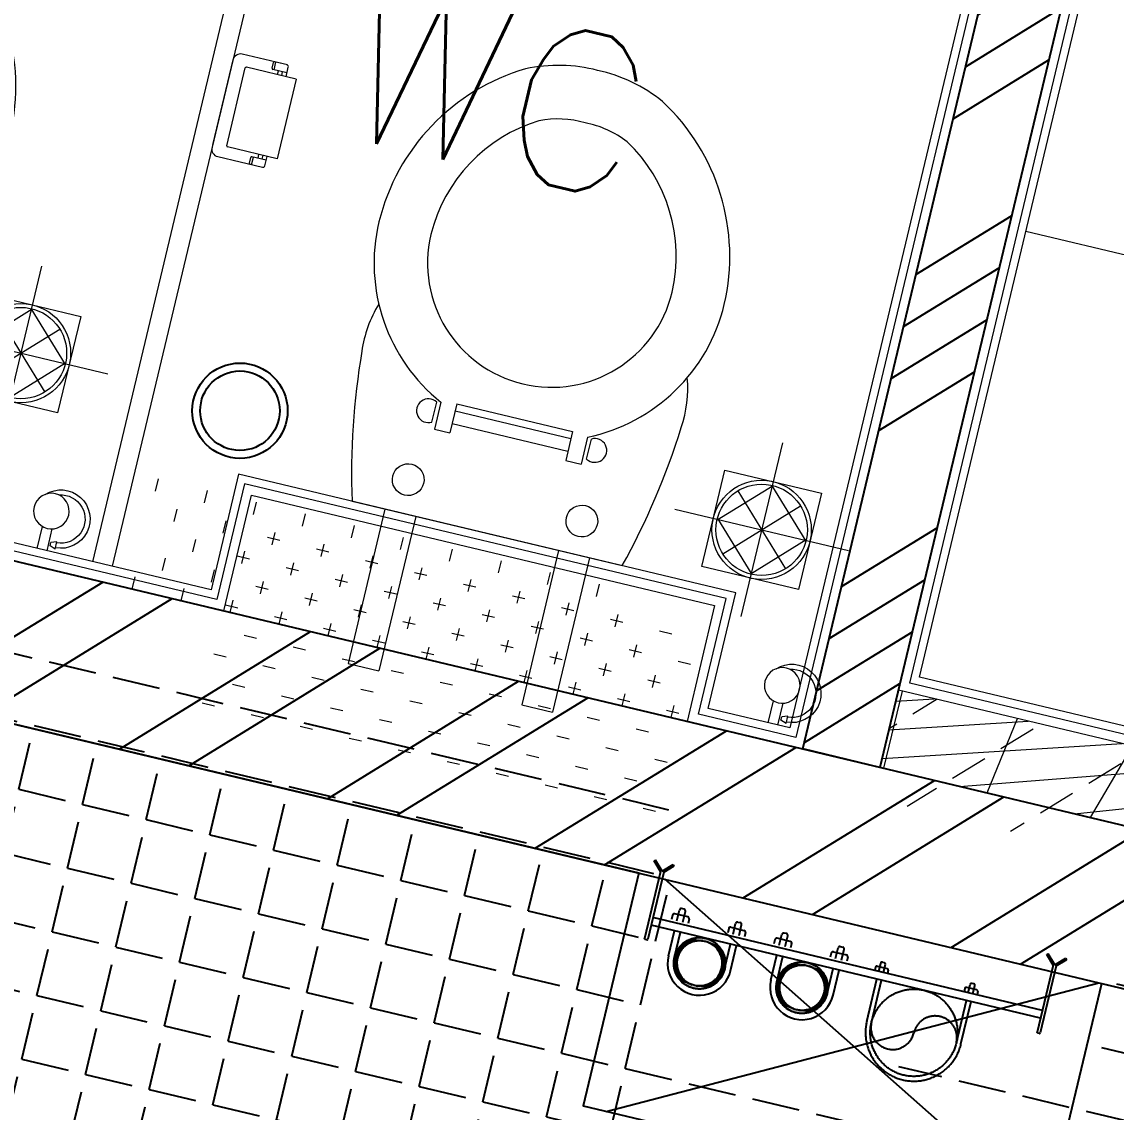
# Model space of a CAD drawing. Header units: millimetres. Extents: x 783817721 to 783927949, y 1443754877 to 1443839643.
# Drawn here: x 783903457 to 783904836, y 1443794272 to 1443795646 of the extents above; entities that cross this region are included whole.
import ezdxf

# ---------------------------------------------------------------- set-up
doc = ezdxf.new("R2010")
doc.units = ezdxf.units.MM
doc.header["$LTSCALE"] = 700
doc.linetypes.add('HIDDEN', pattern=[9.524999999999999, 6.35, -3.175])
doc.layers.get('0').update_dxf_attribs({"linetype": 'CONTINUOUS'})
for name, color, linetype in [('A-CUTO-ABOVE', 8, 'HIDDEN'), ('A-HATCH', 8, 'CONTINUOUS'), ('A-SERVICE', 254, 'HIDDEN'), ('A-SILL', 2, 'CONTINUOUS'), ('A-SILL-XXX', 2, 'CONTINUOUS'), ('A-sunk', 250, 'CONTINUOUS'), ('A-TILE DROP', 8, 'CONTINUOUS'), ('A-Title', 2, 'CONTINUOUS'), ('A-WALL 100', 5, 'CONTINUOUS'), ('A-WALL-XXX', 7, 'CONTINUOUS'), ('N-FIT', 9, 'CONTINUOUS'), ('PL-CLAMP', 31, 'CONTINUOUS')]:
    doc.layers.add(name, color=color, linetype=linetype)
doc.layers.add('A-INT-FIXTURE', color=250, linetype='CONTINUOUS', lineweight=9)
doc.styles.add('ROMANS', font='romans.shx')

# ---------------------------------------------------------------- blocks, each defined once
blk = doc.blocks.new('EWC 2')
for p, q in [((-0.0003062749880841, 175.0000837584551), (0.0009062749880896, -175.0000837584061)), ((-0.0001590365569848, 132.4999999991996), (-200.000159036557, 132.4993937245017)), ((-200.000159036557, 132.4993937245017), (-200.0000204594832, 92.49939372473456)), ((120.2653358827883, 100.2500685871782), (146.2017377619413, 100.2501584419369)), ((-2.04594831772e-05, 92.49999999943249), (-200.0000204594832, 92.49939372473456)), ((147.418668561826, 95.000510721773), (112.4996708794497, 95.00038974745256)), ((112.4996708794497, 95.00038974745256), (112.4997401679866, 75.00038974756899)), ((149.9997401679866, 75.00051966357566), (112.4997401679866, 75.00038974756899)), ((124.5247435141354, 75.00043140731573), (124.5252631781623, -74.99956859178205)), ((141.0085677036477, 75.000488514328), (141.009087367689, -74.99951148476978)), ((149.9997401679866, 75.00051966357566), (150.0002598320134, -74.99948033552212)), ((150.0002598320134, -74.99948033552212), (112.5002598320134, -74.9996102515288)), ((112.5002598320134, -74.9996102515288), (112.5003291205503, -94.99961025141235)), ((0.0006204594831829, -92.49999999943249), (-199.9993795405168, -92.50060627413038)), ((-199.9993795405168, -92.50060627413038), (-199.999240963443, -132.5006062738975)), ((147.4193268029266, -94.99948927709197), (112.5003291205503, -94.99961025141235)), ((120.2660304979581, -100.2492352838599), (146.2024323771111, -100.2491454291012)), ((0.0007590365569905, -132.4999999991996), (-199.999240963443, -132.5006062738975))]:
    blk.add_line(p, q)
for centre, major_axis, ratio, start_param, end_param in [((349.9999999999708, 0.0012125493812645), (223.7499982217596, 0.02822001601382641), 0.9999999999940067, 1.569950856247431, 2.702970937519568), ((348.5653083877914, -43.65291758654352), (267.4083194749343, -0.5240368236592908), 0.9999999999940166, 0.5196769025226043, 1.566788912695956), ((247.1667612637392, -710.273605546201), (919.122388601868, -3.885747080667939), 0.9999999999943672, 1.640774174495799, 1.847289609812001), ((201.7434949504314, 57.30753662680214), (106.2854850310066, -106.2854850310066), 0.9999999999995539, 2.033551095230845, 2.455928543497696), ((349.9999999997308, 0.0012125493812645), (113.2552899699446, -107.6443300730158), 0.9999999998812673, 2.331194314084761, 5.472004177913206), ((348.5653083877987, -43.65291758657263), (199.906443114038, 0.9774928439277918), 0.9999999999940432, 0.5242974367139746, 1.55903845524096), ((42.80542047708879, 112.5001482969237), (14.1421356237829, 14.1421356237829), 0.9999999999988349, -0.7853946989711857, 5.4977906082084), ((133.2335107065228, 107.7884000831545), (10.60660171783259, 10.60660171783259), 0.9999999999997942, -1.311943292146727, 2.882746547794472), ((418.6296980171173, 9.744947520040972), (-61.01197028886268, 180.4606319963003), 0.9466445239575144, 4.351186336959167, 4.832374696135421), ((418.6296980171245, 9.744947520070076), (-35.8299443303299, 114.2030516416982), 0.9430540716306229, 4.342807645496122, 4.835174699858091), ((418.6297655283852, -9.7420468958881), (61.0105029442611, 180.4604130052969), 0.9466479392239276, 4.592402835895807, 5.073570867042794), ((418.6297655283924, -9.7420468958881), (35.82869504975697, 114.2018401050401), 0.9430663098829936, 4.589601683455149, 5.081943754183982), ((348.5650059147447, 43.65533274355397), (199.9053483197305, 1.180340603060181), 0.9999999999940726, -1.569825667739491, -0.5350846492127428), ((42.80619997312895, -112.4998517017375), (14.1421356237829, 14.1421356237829), 0.9999999999988349, -0.7853946989711857, 5.4977906082084), ((349.9999999999708, 0.0012125493812645), (223.7358957197013, -2.512263343571392), 0.9999999999939564, 3.591323404061699, 4.724343485334036), ((348.5650059147374, 43.65533274352489), (267.40740206461, 0.8747914394098621), 0.9999999999940501, -1.568093667666396, -0.5209816574932074), ((133.2342575533767, -107.7874769250484), (10.60660171782754, -10.60660171782754), 0.9999999999997232, 3.400445688240003, 7.595135528177604), ((247.1618398759166, 710.2753181114531), (649.9234817478236, 649.9234817478236), 0.9999999999997438, 3.654732108649438, 3.861247543966752), ((201.743892021128, -57.30613877427825), (106.2854850310215, 106.2854850310215), 0.999999999999474, 3.827263692535608, 4.249641140802451)]:
    blk.add_ellipse(centre, major_axis=major_axis, ratio=ratio, start_param=start_param, end_param=end_param)
blk = doc.blocks.new('B8-AR-2000$0$HEALTH FAU P 1')
for p, q in [((0, 0), (0, 28.38904564197765)), ((12.69999999995343, 0), (12.69999999995343, 28.38904564197765)), ((22.2275324047514, 13.93403204795504), (14.81600070018612, 11.29902724169005)), ((22.2275324047514, 4.462197818924324), (22.2275324047514, 13.93403204795504)), ((14.81600070018612, 7.097202625189311), (14.81600070018612, 11.29902724169005)), ((22.2275324047514, 4.462197818924324), (14.81600070018612, 7.097202625189311))]:
    blk.add_line(p, q)
at = {"extrusion": (0, 0, -1)}
for centre, major_axis, ratio, start_param, end_param in [((20.34574648247508, 42.90917936847107), (-26.04532086802537, 26.04532086802537), 0.9999999999995175, 6.27066274381938, 10.15906509699235), ((6.349999999976716, 49.90918335852165), (15.8656677662643, 15.8656677662643), 0.9999999999997597, 3.926990816987361, 10.21017612416694), ((20.34574648247508, 42.90917936847107), (-21.55519280749815, 21.55519280749815), 0.9999999999997758, 0.4695714506295328, 3.865220544000678)]:
    blk.add_ellipse(centre, major_axis=major_axis, ratio=ratio, start_param=start_param, end_param=end_param, dxfattribs=at)
blk = doc.blocks.new('TPH 1 P')
for p, q in [((54.08000094297849, 0.0002394931115077), (-54.08000094297849, -0.0002394931115077)), ((-68.82904856504858, -9.833032253624763), (-68.82879247481281, -67.66083062279074)), ((-54.08000094297849, -0.0002394931115077), (-58.99636466504118, -0.0002612652214111)), ((63.91303079444447, -68.28637623668043), (63.9127719313785, -9.832444406862463)), ((-54.07963218413164, -83.2697650886447), (-54.07991766879961, -18.8044008182668)), ((-52.85083218129687, -17.57530444472365), (47.93462412151171, -17.57485811658705)), ((49.16400597975195, -83.26930787445315), (49.16372049506939, -18.80394360413345)), ((-68.82885506959967, -53.5262849218169), (-58.99612762540157, -53.5262413775971)), ((-67.59977774663814, -50.45355215251482), (-60.22523216350048, -50.45351949434995)), ((-58.99605414455976, -70.11896893966048), (-58.99613578994276, -51.68260498183816)), ((54.08031146346371, -70.11846818130732), (54.08022981808068, -51.68210422348501)), ((54.08023798262188, -53.52574061924395), (63.91296542681999, -53.52569707502414)), ((55.30931530558341, -50.45300784994186), (62.68386088872109, -50.452975191777)), ((63.91303079444091, -68.28637623668432), (63.91295726227879, -51.68206067926518)), ((-54.0797388112241, -59.19227457671229), (-58.99610253330133, -59.19229634882221)), ((-54.07971551459734, -64.45289219632548), (-58.99607923666002, -64.45291396843538)), ((49.16389935265947, -59.19181736257892), (54.08026307472215, -59.19179559046903)), ((49.16392264928624, -64.45243498219213), (54.0802863713489, -64.45241321008221)), ((-66.37059972769742, -70.11900159782533), (-54.07969042248254, -70.11894716755057)), ((49.16394774138648, -70.11848995341721), (61.45485704659328, -70.11843552314247)), ((49.16400597975195, -83.26930787445315), (-54.07963218413164, -83.2697650886447))]:
    blk.add_line(p, q)
for centre, radius, start, end in [((54.08004448718061, -9.83248795106715), 9.832727444275072, 0.0002537341905495, 90.00025373419057), ((-58.99632112083594, -9.8329887094049), 9.832727444275072, 90.00025373419057, 180.0002537341905), ((-52.85082673826938, -18.80439537521016), 1.229090930534384, 90.00025373419057, 180.0002537341905), ((47.93462956453917, -18.80394904713179), 1.229090930534384, 0.0002537341905495, 90.00025373419057), ((-67.59977230361066, -51.6826430830013), 1.229090930534384, 90.00025373419057, 180.0002537341905), ((-60.225226720473, -51.68261042483648), 1.229090930534384, 0.0002537341905495, 90.00025373419057), ((55.30932074861089, -51.68209878042839), 1.229090930534384, 90.00025373419057, 180.0002537341905), ((62.68386633174856, -51.68206612226353), 1.229090930534384, 0.0002537341905495, 90.00025373419057), ((-66.37061061375239, -67.66081973673573), 2.458181861068768, 180.0002537341905, 270.0002537341906), ((61.45484616053835, -67.6602536620978), 2.458181861068768, 270.0002537341906, 0.0002537341905495)]:
    blk.add_arc(centre, radius, start, end)
blk = doc.blocks.new('bia')
at = {"layer": 'N-FIT'}
for radius in [60.0760000024455, 50.0760000024455]:
    blk.add_circle((-13644341.22740025, -3898555.232979853, -1.11760232471e-05), radius, dxfattribs=at)
blk = doc.blocks.new('FLR TRAP 5')
for p, q in [((-1.45448e-11, 112.5000000000145), (-1.45448e-11, -112.4999999999854)), ((-62.50000000001454, 62.50000000001454), (62.49999999998546, 62.50000000001454)), ((-62.50000000001454, -62.49999999998546), (-62.50000000001454, 62.50000000001454)), ((1.007608666419407, 57.57615116132364), (-57.57615116129453, -1.0076086663612)), ((-1.007608666332082, 57.57615116132364), (57.57615116132365, -1.0076086663612)), ((62.49999999998546, 62.50000000001454), (62.49999999998546, -62.49999999998546)), ((40.71872086507211, 40.71872086507209), (-40.71872086510119, -40.718720865043)), ((-40.71872086510119, 40.71872086507209), (40.71872086507211, -40.718720865043)), ((112.4999999999854, 1.45448e-11), (-112.5000000000145, -1.4559e-11)), ((-57.57615116129453, 1.007608666419393), (1.007608666419407, -57.57615116129455)), ((57.57615116132365, 1.007608666419393), (-1.007608666332082, -57.57615116129455)), ((62.49999999998546, -62.49999999998546), (-62.50000000001454, -62.49999999998546))]:
    blk.add_line(p, q)
for radius in [62.58496728986274, 57.58496728986274]:
    blk.add_circle((-1.45448e-11, 1.45448e-11), radius)
blk = doc.blocks.new('125')
at = {"layer": 'A-INT-FIXTURE'}
h = blk.add_hatch(dxfattribs=at)
h.set_pattern_fill('CROSS', color=256, scale=4.999999999999986, angle=13.41739695793953)
h.set_pattern_definition([(0, (143353.3412898779, -28910.89789271355), (31.74999999999995, 31.74999999999999), [15.87499999999998, -47.62499999999988]), (90, (143361.2787918448, -28918.83539605141), (-31.74999999999999, 31.74999999999995), [15.87499999999998, -47.62499999999988])])
h.paths.add_polyline_path([(346640.2126318812, -3426.24365568161), (347240.2126312852, -3426.243659496307), (347240.2126305699, -3576.243696689606), (346640.2126292586, -3576.24369597435)])
h = blk.add_hatch(dxfattribs=at)
h.set_pattern_fill('ANSI33', color=256, scale=14.99999999999996, angle=13.41739695793951)
h.set_pattern_definition([(44.99999981470908, (98463.51681786776, 10908.2605304718), (-67.35192069020684, 67.3519211258303), []), (44.99999981470908, (98530.86876899004, 10908.26052999496), (-67.35192069020684, 67.3519211258303), [47.62499999999982, -23.81249999999991])])
h.paths.add_polyline_path([(347490.2137630582, -3576.243287086487), (349290.2138357759, -3576.243693351746), (349290.2138367295, -3476.243695497513), (347490.213763535, -3476.243288993835)])
blk.add_line((347512.2137638927, -2876.243695497513), (349268.2138140202, -2876.243674993515), dxfattribs=at)
for points in [[(349278.2130105495, -3464.243694543839), (347502.2137633562, -3464.243494749069), (347502.2137635946, -2063.243253231049), (347378.213763535, -2063.243252038956), (347378.2137640119, -3564.243276596069), (347252.2126325965, -3564.243652820587), (347252.2126315832, -3414.243653297424), (346628.2126309276, -3414.243656635284), (346628.2126318216, -3564.244052648544), (346327.2143555284, -3564.243168830872)], [(349268.2138521075, -3454.243691205978), (347512.2137634158, -3454.243491411209), (347512.2137634754, -2051.24325299263), (347368.2137067914, -2051.243254184723), (347368.2137630582, -3554.243316650391), (347262.2126329541, -3554.243657588959), (347262.2126318216, -3404.243652820587), (346618.2126312256, -3404.243653059006), (346618.2126327157, -3554.244036197662), (346337.2141974568, -3554.243186712265)], [(346465.2137963772, -3554.243299245834), (346465.2137299776, -2051.243292808533)], [(346490.2137302756, -2051.243293762207), (346490.2137963176, -3554.24329829216)]]:
    blk.add_lwpolyline(points, dxfattribs=at)
for points in [[(346640.2126318812, -3426.24365568161), (347240.2126312852, -3426.243659496307), (347240.2126305699, -3576.243696689606), (346640.2126292586, -3576.24369597435)], [(347490.2137630582, -3576.243287086487), (349290.2138357759, -3576.243693351746), (349290.2138367295, -3476.243695497513), (347490.213763535, -3476.243288993835)]]:
    blk.add_lwpolyline(points, close=True, dxfattribs=at)
for name, p, rotation in [('EWC 2', (346015.2126467824, -3404.243568897247), 89.99999933100985), ('EWC 2', (346940.212630868, -3404.243654966354), 89.99999933100985), ('FLR TRAP 5', (346315.9607806206, -3319.52094244957, -2.410666812856571e-05), 90.00000050817812), ('FLR TRAP 5', (347275.6681025028, -3319.520943880081, -2.410666812856571e-05), 90.00000050817812), ('bia', (-3551954.091875494, 13641015.06541014, 1.117602324707929e-05), 90.0000006153851), ('B8-AR-2000$0$HEALTH FAU P 1', (346393.1115345359, -3554.243320703506), 0.0003576678417911068), ('B8-AR-2000$0$HEALTH FAU P 1', (347340.1115011573, -3554.243332624435), 0.0003576678417911068)]:
    blk.add_blockref(name, p, dxfattribs=dict(at, rotation=rotation))
at = {"layer": 'A-INT-FIXTURE', "extrusion": (1.925920393495632e-33, 0, -1), "xscale": -1.000000000000002, "zscale": -1.000000000000002, "rotation": 269.9983215269958}
blk.add_blockref('TPH 1 P', (-346490.0064784288, -2952.243366718292), dxfattribs=at)
at = {"layer": 'A-TILE DROP', "insert": (347060.420232892, -2958.960652589798), "char_height": 200.0000000000002, "attachment_point": 9, "rotation": 5.1296919395442596e-08, "style": 'ROMANS'}
blk.add_mtext_dynamic_manual_height_columns('\\pxqc;WC', width=473.7160888731203, gutter_width=12.50000000000002, heights=[0], dxfattribs=at)
blk = doc.blocks.new('A$C3916e927')
at = {"layer": 'A-sunk', "linetype": 'ByBlock'}
h = blk.add_hatch(dxfattribs=at)
h.set_pattern_fill('ANGLE', color=256, scale=299.9999999999999, angle=13.41739708688855)
h.set_pattern_definition([(359.9999999999999, (-43469.04059976339, -21150.0005364418), (5.684341886080801e-14, 82.49999999999999), [59.99999999999998, -22.49999999999999]), (90, (-43469.04059976339, -21150.0005364418), (-82.49999999999999, 5.684341886080801e-14), [59.99999999999999, -22.5])])
edge = h.paths.add_edge_path()
edge.add_line((-1184.886869132519, 1200.005502700806), (-1184.886868996517, 898.2940765724055))
edge.add_line((-1184.886869013309, 898.2940764427185), (-614.9028480883862, 898.2941855212756))
edge.add_line((-614.9028480052948, 898.2941854000092), (-614.9028480308189, 1199.999994888739))
edge.add_line((-614.9028480052948, 1199.999995231628), (-9.151161066256464e-06, 1200.000005011961))
edge.add_line((-9.059906005859375e-06, 1200.00000500679), (2.386514097452164e-09, 2.292472345288843e-07))
edge.add_line((0, 0), (-759.6809541197581, -1.918381826726545e-06))
edge.add_line((-759.6809540390968, -1.668930053710938e-06), (-759.6809540794202, 300.2588286621254))
edge.add_line((-759.6809540987015, 300.2588286399841), (-3769.197328190174, 300.257354351438))
edge.add_line((-3769.197328269482, 300.2573540210724), (-3769.197656512646, 798.280943388042))
edge.add_line((-3769.197656452656, 798.2809431552887), (-2619.207549564235, 798.2809833760771))
edge.add_line((-2619.207549571991, 798.2809834480286), (-2619.207551835527, 1199.999980381097))
edge.add_line((-2619.207551956177, 1199.999980688095), (-1184.886869209455, 1200.005502805714))
at = {"layer": 'A-CUTO-ABOVE', "linetype": 'ByBlock'}
for p, q in [((-1184.886869072914, 898.2940762042999), (-618.6677795648575, 1199.999994516373)), ((-614.9028481245041, 898.2940752506256), (-1181.121937036514, 1199.999995231628))]:
    blk.add_line(p, q, dxfattribs=at)
blk = doc.blocks.new('A$C728626f5')
at = {"layer": 'A-SILL-XXX'}
blk.add_lwpolyline([(-1214.886869251728, 1200.005503177643), (-1214.886868953705, 1200.005503177643), (-1214.886868774891, 898.2940769195557), (-614.9028478860855, 898.2941854000092), (-614.9028478860855, 1199.999995231628), (-9.000301361083984e-06, 1200.000005245209), (0, 0), (-759.6809539794922, -1.430511474609375e-06), (-759.6809541583061, 300.2588286399841), (-3769.197328150272, 300.2573540210724), (-3769.197656393051, 798.2809433937073), (-2619.207549571991, 798.2809836864471), (-2619.207551896572, 1199.999980926514), (-1214.886868953705, 1200.005503177643)], dxfattribs=at)
blk = doc.blocks.new('*U452')
at = {"color": 250, "linetype": 'Continuous'}
for p, q in [((-13.20046510172812, 21.16016414980203), (-12.49999999953433, 21.65063509461096)), ((-12.49999999953433, 21.65063509461096), (-11.95204248819774, 21.90615187849076)), ((-11.95204248819774, 21.90615187849076), (-8.550503582676045, 23.4923155196477)), ((-8.550503582676045, 23.4923155196477), (-4.341204441207588, 24.62019382530519)), ((-3.396797971211404, 21.65063509461096), (-6.020585781120161, 21.16016414980203)), ((-4.341204441207588, 24.62019382530519), (4.656675e-10, 25)), ((-2.029903907726982, 21.90615187849076), (-3.396797971211404, 21.65063509461096)), ((4.656675e-10, 25), (4.341204442138963, 24.62019382530519)), ((3.396797972142723, 21.65063509461096), (2.029903908658303, 21.90615187849076)), ((6.020585782051481, 21.16016414980203), (3.396797972142723, 21.65063509461096)), ((4.341204442138937, 24.62019382530519), (8.550503583607394, 23.4923155196477)), ((8.550503583607393, 23.4923155196477), (11.95204248912907, 21.90615187849076)), ((11.95204248912907, 21.90615187849076), (12.50000000046566, 21.65063509461096)), ((12.50000000046566, 21.65063509461096), (13.20046510265946, 21.16016414980203)), ((-23.49231551918203, 8.550503583141717), (-22.07893514200895, 11.58150758330182)), ((-22.07893514200895, 11.58150758330182), (-21.65063509414529, 12.5)), ((-21.65063509414529, 12.5), (-20.0252404226787, 14.82130416022426)), ((-18.70477698558585, 11.58150758330182), (-20.21403764498838, 8.550503583141717)), ((-20.0252404226787, 14.82130416022426), (-19.15111107750878, 16.06969024216348)), ((-19.15111107750878, 16.06969024216348), (-17.66442231950698, 17.55637900016527)), ((-18.01116370929047, 12.5), (-18.70477698558585, 11.58150758330182)), ((-16.25819617838884, 14.82130416022426), (-18.01116370929047, 12.5)), ((-17.66442231950698, 17.55637900016527), (-16.0696902416978, 19.15111107797444)), ((-14.88878188071935, 16.06969024216348), (-16.25819617838884, 14.82130416022426)), ((-16.0696902416978, 19.15111107797444), (-15.29494660894008, 19.69359240981138)), ((-15.29494660894008, 19.69359240981138), (-13.20046510172812, 21.16016414980203)), ((-13.25796199987798, 17.55637900016527), (-14.88878188071935, 16.06969024216348)), ((-10.68238126020549, 19.15111107797444), (-13.25796199987798, 17.55637900016527)), ((-9.806243826618182, 19.69359240981138), (-10.68238126020549, 19.15111107797444)), ((-6.020585781120161, 21.16016414980203), (-9.806243826618182, 19.69359240981138)), ((9.806243827549505, 19.69359240981138), (6.020585782051481, 21.16016414980203)), ((10.68238126113681, 19.15111107797444), (9.806243827549505, 19.69359240981138)), ((13.25796200080931, 17.55637900016527), (10.68238126113681, 19.15111107797444)), ((13.20046510265946, 21.16016414980203), (15.29494660987142, 19.69359240981138)), ((14.88878188165068, 16.06969024216348), (13.25796200080931, 17.55637900016527)), ((16.25819617932016, 14.82130416022426), (14.88878188165068, 16.06969024216348)), ((15.29494660987142, 19.69359240981138), (16.06969024262914, 19.15111107797444)), ((16.06969024262914, 19.15111107797444), (17.66442232043832, 17.55637900016527)), ((18.0111637102218, 12.5), (16.25819617932016, 14.82130416022426)), ((17.66442232043832, 17.55637900016527), (19.15111107844011, 16.06969024216348)), ((18.70477698651718, 11.58150758330182), (18.0111637102218, 12.5)), ((20.21403764591971, 8.550503583141717), (18.70477698651718, 11.58150758330182)), ((19.15111107844011, 16.06969024216348), (20.02524042361004, 14.82130416022426)), ((20.02524042361004, 14.82130416022426), (21.65063509507664, 12.5)), ((21.65063509507664, 12.5), (22.07893514294028, 11.58150758330182)), ((22.07893514294028, 11.58150758330182), (23.49231552011337, 8.550503583141717)), ((-24.99999999953434, -2.7e-15), (-24.64632800531362, 4.042489391964545)), ((-24.64632800531362, 4.042489391964545), (-24.62019382483952, 4.341204441673256)), ((-24.62019382483953, 4.341204441673256), (-23.65393896916322, 7.947316656117362)), ((-23.65393896916322, 7.947316656117362), (-23.49231551918203, 8.550503583141717)), ((-21.62540819258018, 4.042489391964545), (-21.99999999953433, -2.7e-15)), ((-21.54041643314533, 4.341204441673256), (-21.62540819258018, 4.042489391964545)), ((-20.51438904643017, 7.947316656117362), (-21.54041643314533, 4.341204441673256)), ((-20.21403764498838, 8.550503583141717), (-20.51438904643017, 7.947316656117362)), ((20.5143890473615, 7.947316656117362), (20.21403764591971, 8.550503583141717)), ((21.54041643407666, 4.341204441673256), (20.5143890473615, 7.947316656117362)), ((21.62540819351151, 4.042489391964545), (21.54041643407666, 4.341204441673256)), ((22.00000000046566, -2.7e-15), (21.62540819351151, 4.042489391964545)), ((23.49231552011337, 8.550503583141717), (23.65393897009456, 7.947316656117362)), ((23.65393897009456, 7.947316656117362), (24.62019382577086, 4.341204441673256)), ((24.62019382577086, 4.341204441673256), (24.64632800624496, 4.042489391964545)), ((24.64632800624496, 4.042489391964545), (25.00000000046566, -2.7e-15)), ((-24.64632800531364, -4.042489391964549), (-24.99999999953434, -2.7e-15)), ((-24.62019382483954, -4.341204441673265), (-24.64632800531364, -4.042489391964549)), ((-23.65393896916323, -7.947316656117367), (-24.62019382483954, -4.341204441673265)), ((-23.49231551918204, -8.550503583141722), (-23.65393896916323, -7.947316656117367)), ((-22.07893514200895, -11.58150758330183), (-23.49231551918204, -8.550503583141722)), ((-21.99999999953433, -2.7e-15), (-21.62540819258019, -4.042489391964549)), ((-21.62540819258019, -4.042489391964549), (-21.54041643314533, -4.341204441673265)), ((-21.54041643314533, -4.341204441673265), (-20.51438904643017, -7.947316656117367)), ((-20.51438904643017, -7.947316656117367), (-20.21403764498838, -8.550503583141722)), ((-20.21403764498838, -8.550503583141722), (-18.70477698558585, -11.58150758330183)), ((18.70477698651717, -11.58150758330183), (20.2140376459197, -8.550503583141722)), ((20.2140376459197, -8.550503583141722), (20.51438904736149, -7.947316656117367)), ((20.51438904736149, -7.947316656117367), (21.54041643407664, -4.341204441673265)), ((21.54041643407664, -4.341204441673265), (21.6254081935115, -4.042489391964549)), ((21.6254081935115, -4.042489391964549), (22.00000000046566, -2.7e-15)), ((23.49231552011335, -8.550503583141722), (22.07893514294026, -11.58150758330183)), ((23.65393897009453, -7.947316656117367), (23.49231552011335, -8.550503583141722)), ((24.62019382577084, -4.341204441673265), (23.65393897009453, -7.947316656117367)), ((24.64632800624494, -4.042489391964549), (24.62019382577084, -4.341204441673265)), ((25.00000000046566, -2.7e-15), (24.64632800624494, -4.042489391964549)), ((-21.6506350941453, -12.5), (-22.07893514200895, -11.58150758330183)), ((-20.02524042267872, -14.82130416022426), (-21.6506350941453, -12.5)), ((-19.15111107750879, -16.06969024216348), (-20.02524042267872, -14.82130416022426)), ((-17.664422319507, -17.55637900016527), (-19.15111107750879, -16.06969024216348)), ((-18.70477698558585, -11.58150758330183), (-18.01116370929047, -12.5)), ((-18.01116370929047, -12.5), (-16.25819617838884, -14.82130416022426)), ((-16.06969024169782, -19.15111107797444), (-17.664422319507, -17.55637900016527)), ((-16.25819617838884, -14.82130416022426), (-14.88878188071935, -16.06969024216348)), ((-15.29494660894011, -19.69359240981136), (-16.06969024169782, -19.15111107797444)), ((-13.20046510172814, -21.16016414980202), (-15.29494660894011, -19.69359240981136)), ((-14.88878188071935, -16.06969024216348), (-13.25796199987798, -17.55637900016527)), ((-13.25796199987798, -17.55637900016527), (-10.68238126020548, -19.15111107797444)), ((-12.49999999953434, -21.65063509461096), (-13.20046510172814, -21.16016414980202)), ((-10.68238126020548, -19.15111107797444), (-9.806243826618175, -19.69359240981136)), ((-9.806243826618175, -19.69359240981136), (-6.020585781120152, -21.16016414980202)), ((-6.020585781120152, -21.16016414980202), (-3.396797971211376, -21.65063509461096)), ((3.396797972142703, -21.65063509461096), (6.020585782051473, -21.16016414980202)), ((6.020585782051481, -21.16016414980202), (9.806243827549501, -19.69359240981136)), ((9.806243827549501, -19.69359240981136), (10.6823812611368, -19.15111107797444)), ((10.6823812611368, -19.15111107797444), (13.25796200080929, -17.55637900016527)), ((13.20046510265945, -21.16016414980202), (12.50000000046565, -21.65063509461096)), ((15.29494660987141, -19.69359240981136), (13.20046510265945, -21.16016414980202)), ((13.2579620008093, -17.55637900016527), (14.88878188165067, -16.06969024216348)), ((14.88878188165067, -16.06969024216348), (16.25819617932014, -14.82130416022426)), ((16.06969024262912, -19.15111107797444), (15.29494660987141, -19.69359240981136)), ((17.6644223204383, -17.55637900016527), (16.06969024262912, -19.15111107797444)), ((16.25819617932014, -14.82130416022426), (18.01116371022178, -12.5)), ((19.15111107844009, -16.06969024216348), (17.6644223204383, -17.55637900016527)), ((18.01116371022178, -12.5), (18.70477698651717, -11.58150758330183)), ((20.02524042361002, -14.82130416022426), (19.15111107844009, -16.06969024216348)), ((21.65063509507661, -12.5), (20.02524042361002, -14.82130416022426)), ((22.07893514294026, -11.58150758330183), (21.65063509507661, -12.5)), ((-11.95204248819776, -21.90615187849076), (-12.49999999953434, -21.65063509461096)), ((-8.550503582676061, -23.4923155196477), (-11.95204248819776, -21.90615187849076)), ((-4.341204441207601, -24.6201938253052), (-8.550503582676061, -23.4923155196477)), ((4.656551e-10, -25), (-4.341204441207601, -24.6201938253052)), ((-3.396797971211376, -21.65063509461096), (-2.029903907726974, -21.90615187849076)), ((4.341204442138871, -24.6201938253052), (4.656551e-10, -25)), ((2.02990390865831, -21.90615187849076), (3.396797972142703, -21.65063509461096)), ((8.550503583607357, -23.4923155196477), (4.341204442138899, -24.6201938253052)), ((11.95204248912907, -21.90615187849076), (8.550503583607362, -23.4923155196477)), ((12.50000000046565, -21.65063509461096), (11.95204248912907, -21.90615187849076))]:
    blk.add_line(p, q, dxfattribs=at)
at = {"color": 250, "linetype": 'Continuous', "extrusion": (0, 0, -1)}
for points in [[(12.49999999953433, 21.65063509461096), (6.020585781120161, 21.16016414980203), (13.20046510172812, 21.16016414980203)], [(11.95204248819774, 21.90615187849076), (3.396797971211404, 21.65063509461096), (12.49999999953433, 21.65063509461096)], [(12.49999999953433, 21.65063509461096), (3.396797971211404, 21.65063509461096), (6.020585781120161, 21.16016414980203)], [(8.550503582676045, 23.4923155196477), (-11.95204248912907, 21.90615187849076), (11.95204248819774, 21.90615187849076)], [(11.95204248819774, 21.90615187849076), (2.029903907726982, 21.90615187849076), (3.396797971211404, 21.65063509461096)], [(4.341204441207588, 24.62019382530519), (-8.550503583607394, 23.4923155196477), (8.550503582676045, 23.4923155196477)], [(8.550503582676045, 23.4923155196477), (-8.550503583607393, 23.4923155196477), (-11.95204248912907, 21.90615187849076)], [(-4.656675e-10, 25), (-4.341204442138963, 24.62019382530519), (4.341204441207588, 24.62019382530519)], [(4.341204441207588, 24.62019382530519), (-4.341204442138937, 24.62019382530519), (-8.550503583607394, 23.4923155196477)], [(-2.029903908658303, 21.90615187849076), (-12.50000000046566, 21.65063509461096), (-3.396797972142723, 21.65063509461096)], [(-2.029903908658303, 21.90615187849076), (-11.95204248912907, 21.90615187849076), (-12.50000000046566, 21.65063509461096)], [(-3.396797972142723, 21.65063509461096), (-13.20046510265946, 21.16016414980203), (-6.020585782051481, 21.16016414980203)], [(-3.396797972142723, 21.65063509461096), (-12.50000000046566, 21.65063509461096), (-13.20046510265946, 21.16016414980203)], [(22.07893514200895, 11.58150758330182), (20.21403764498838, 8.550503583141717), (23.49231551918203, 8.550503583141717)], [(21.65063509414529, 12.5), (18.70477698558585, 11.58150758330182), (22.07893514200895, 11.58150758330182)], [(22.07893514200895, 11.58150758330182), (18.70477698558585, 11.58150758330182), (20.21403764498838, 8.550503583141717)], [(20.0252404226787, 14.82130416022426), (18.01116370929047, 12.5), (21.65063509414529, 12.5)], [(21.65063509414529, 12.5), (18.01116370929047, 12.5), (18.70477698558585, 11.58150758330182)], [(19.15111107750878, 16.06969024216348), (16.25819617838884, 14.82130416022426), (20.0252404226787, 14.82130416022426)], [(20.0252404226787, 14.82130416022426), (16.25819617838884, 14.82130416022426), (18.01116370929047, 12.5)], [(17.66442231950698, 17.55637900016527), (14.88878188071935, 16.06969024216348), (19.15111107750878, 16.06969024216348)], [(19.15111107750878, 16.06969024216348), (14.88878188071935, 16.06969024216348), (16.25819617838884, 14.82130416022426)], [(16.0696902416978, 19.15111107797444), (13.25796199987798, 17.55637900016527), (17.66442231950698, 17.55637900016527)], [(17.66442231950698, 17.55637900016527), (13.25796199987798, 17.55637900016527), (14.88878188071935, 16.06969024216348)], [(15.29494660894008, 19.69359240981138), (10.68238126020549, 19.15111107797444), (16.0696902416978, 19.15111107797444)], [(16.0696902416978, 19.15111107797444), (10.68238126020549, 19.15111107797444), (13.25796199987798, 17.55637900016527)], [(13.20046510172812, 21.16016414980203), (9.806243826618182, 19.69359240981138), (15.29494660894008, 19.69359240981138)], [(15.29494660894008, 19.69359240981138), (9.806243826618182, 19.69359240981138), (10.68238126020549, 19.15111107797444)], [(13.20046510172812, 21.16016414980203), (6.020585781120161, 21.16016414980203), (9.806243826618182, 19.69359240981138)], [(-6.020585782051481, 21.16016414980203), (-15.29494660987142, 19.69359240981138), (-9.806243827549505, 19.69359240981138)], [(-6.020585782051481, 21.16016414980203), (-13.20046510265946, 21.16016414980203), (-15.29494660987142, 19.69359240981138)], [(-9.806243827549505, 19.69359240981138), (-16.06969024262914, 19.15111107797444), (-10.68238126113681, 19.15111107797444)], [(-9.806243827549505, 19.69359240981138), (-15.29494660987142, 19.69359240981138), (-16.06969024262914, 19.15111107797444)], [(-10.68238126113681, 19.15111107797444), (-17.66442232043832, 17.55637900016527), (-13.25796200080931, 17.55637900016527)], [(-10.68238126113681, 19.15111107797444), (-16.06969024262914, 19.15111107797444), (-17.66442232043832, 17.55637900016527)], [(-13.25796200080931, 17.55637900016527), (-19.15111107844011, 16.06969024216348), (-14.88878188165068, 16.06969024216348)], [(-13.25796200080931, 17.55637900016527), (-17.66442232043832, 17.55637900016527), (-19.15111107844011, 16.06969024216348)], [(-14.88878188165068, 16.06969024216348), (-20.02524042361004, 14.82130416022426), (-16.25819617932016, 14.82130416022426)], [(-14.88878188165068, 16.06969024216348), (-19.15111107844011, 16.06969024216348), (-20.02524042361004, 14.82130416022426)], [(-16.25819617932016, 14.82130416022426), (-21.65063509507664, 12.5), (-18.0111637102218, 12.5)], [(-16.25819617932016, 14.82130416022426), (-20.02524042361004, 14.82130416022426), (-21.65063509507664, 12.5)], [(-18.0111637102218, 12.5), (-22.07893514294028, 11.58150758330182), (-18.70477698651718, 11.58150758330182)], [(-18.0111637102218, 12.5), (-21.65063509507664, 12.5), (-22.07893514294028, 11.58150758330182)], [(-18.70477698651718, 11.58150758330182), (-23.49231552011337, 8.550503583141717), (-20.21403764591971, 8.550503583141717)], [(-18.70477698651718, 11.58150758330182), (-22.07893514294028, 11.58150758330182), (-23.49231552011337, 8.550503583141717)], [(24.64632800531362, 4.042489391964545), (21.99999999953433, -2.7e-15), (24.99999999953434, -2.7e-15)], [(24.62019382483952, 4.341204441673256), (21.62540819258018, 4.042489391964545), (24.64632800531362, 4.042489391964545)], [(24.64632800531362, 4.042489391964545), (21.62540819258018, 4.042489391964545), (21.99999999953433, -2.7e-15)], [(23.65393896916322, 7.947316656117362), (21.54041643314533, 4.341204441673256), (24.62019382483953, 4.341204441673256)], [(24.62019382483952, 4.341204441673256), (21.54041643314533, 4.341204441673256), (21.62540819258018, 4.042489391964545)], [(23.49231551918203, 8.550503583141717), (20.51438904643017, 7.947316656117362), (23.65393896916322, 7.947316656117362)], [(23.65393896916322, 7.947316656117362), (20.51438904643017, 7.947316656117362), (21.54041643314533, 4.341204441673256)], [(23.49231551918203, 8.550503583141717), (20.21403764498838, 8.550503583141717), (20.51438904643017, 7.947316656117362)], [(-20.21403764591971, 8.550503583141717), (-23.65393897009456, 7.947316656117362), (-20.5143890473615, 7.947316656117362)], [(-20.21403764591971, 8.550503583141717), (-23.49231552011337, 8.550503583141717), (-23.65393897009456, 7.947316656117362)], [(-20.5143890473615, 7.947316656117362), (-24.62019382577086, 4.341204441673256), (-21.54041643407666, 4.341204441673256)], [(-20.5143890473615, 7.947316656117362), (-23.65393897009456, 7.947316656117362), (-24.62019382577086, 4.341204441673256)], [(-21.54041643407666, 4.341204441673256), (-24.64632800624496, 4.042489391964545), (-21.62540819351151, 4.042489391964545)], [(-21.54041643407666, 4.341204441673256), (-24.62019382577086, 4.341204441673256), (-24.64632800624496, 4.042489391964545)], [(-21.62540819351151, 4.042489391964545), (-25.00000000046566, -2.7e-15), (-22.00000000046566, -2.7e-15)], [(-21.62540819351151, 4.042489391964545), (-24.64632800624496, 4.042489391964545), (-25.00000000046566, -2.7e-15)], [(24.99999999953434, -2.7e-15), (21.62540819258019, -4.042489391964549), (24.64632800531364, -4.042489391964549)], [(24.99999999953434, -2.7e-15), (21.99999999953433, -2.7e-15), (21.62540819258019, -4.042489391964549)], [(24.64632800531364, -4.042489391964549), (21.54041643314533, -4.341204441673265), (24.62019382483954, -4.341204441673265)], [(24.64632800531364, -4.042489391964549), (21.62540819258019, -4.042489391964549), (21.54041643314533, -4.341204441673265)], [(24.62019382483954, -4.341204441673265), (20.51438904643017, -7.947316656117367), (23.65393896916323, -7.947316656117367)], [(24.62019382483954, -4.341204441673265), (21.54041643314533, -4.341204441673265), (20.51438904643017, -7.947316656117367)], [(23.65393896916323, -7.947316656117367), (20.21403764498838, -8.550503583141722), (23.49231551918204, -8.550503583141722)], [(23.65393896916323, -7.947316656117367), (20.51438904643017, -7.947316656117367), (20.21403764498838, -8.550503583141722)], [(23.49231551918204, -8.550503583141722), (18.70477698558585, -11.58150758330183), (22.07893514200895, -11.58150758330183)], [(23.49231551918204, -8.550503583141722), (20.21403764498838, -8.550503583141722), (18.70477698558585, -11.58150758330183)], [(-20.2140376459197, -8.550503583141722), (-22.07893514294026, -11.58150758330183), (-18.70477698651717, -11.58150758330183)], [(-20.51438904736149, -7.947316656117367), (-23.49231552011335, -8.550503583141722), (-20.2140376459197, -8.550503583141722)], [(-20.2140376459197, -8.550503583141722), (-23.49231552011335, -8.550503583141722), (-22.07893514294026, -11.58150758330183)], [(-21.54041643407664, -4.341204441673265), (-23.65393897009453, -7.947316656117367), (-20.51438904736149, -7.947316656117367)], [(-20.51438904736149, -7.947316656117367), (-23.65393897009453, -7.947316656117367), (-23.49231552011335, -8.550503583141722)], [(-21.6254081935115, -4.042489391964549), (-24.62019382577084, -4.341204441673265), (-21.54041643407664, -4.341204441673265)], [(-21.54041643407664, -4.341204441673265), (-24.62019382577084, -4.341204441673265), (-23.65393897009453, -7.947316656117367)], [(-22.00000000046566, -2.7e-15), (-24.64632800624494, -4.042489391964549), (-21.6254081935115, -4.042489391964549)], [(-21.6254081935115, -4.042489391964549), (-24.64632800624494, -4.042489391964549), (-24.62019382577084, -4.341204441673265)], [(-22.00000000046566, -2.7e-15), (-25.00000000046566, -2.7e-15), (-24.64632800624494, -4.042489391964549)], [(22.07893514200895, -11.58150758330183), (18.01116370929047, -12.5), (21.6506350941453, -12.5)], [(22.07893514200895, -11.58150758330183), (18.70477698558585, -11.58150758330183), (18.01116370929047, -12.5)], [(21.6506350941453, -12.5), (16.25819617838884, -14.82130416022426), (20.02524042267872, -14.82130416022426)], [(21.6506350941453, -12.5), (18.01116370929047, -12.5), (16.25819617838884, -14.82130416022426)], [(20.02524042267872, -14.82130416022426), (14.88878188071935, -16.06969024216348), (19.15111107750879, -16.06969024216348)], [(20.02524042267872, -14.82130416022426), (16.25819617838884, -14.82130416022426), (14.88878188071935, -16.06969024216348)], [(19.15111107750879, -16.06969024216348), (13.25796199987798, -17.55637900016527), (17.664422319507, -17.55637900016527)], [(19.15111107750879, -16.06969024216348), (14.88878188071935, -16.06969024216348), (13.25796199987798, -17.55637900016527)], [(17.664422319507, -17.55637900016527), (10.68238126020548, -19.15111107797444), (16.06969024169782, -19.15111107797444)], [(17.664422319507, -17.55637900016527), (13.25796199987798, -17.55637900016527), (10.68238126020548, -19.15111107797444)], [(16.06969024169782, -19.15111107797444), (9.806243826618175, -19.69359240981136), (15.29494660894011, -19.69359240981136)], [(16.06969024169782, -19.15111107797444), (10.68238126020548, -19.15111107797444), (9.806243826618175, -19.69359240981136)], [(15.29494660894011, -19.69359240981136), (6.020585781120152, -21.16016414980202), (13.20046510172814, -21.16016414980202)], [(15.29494660894011, -19.69359240981136), (9.806243826618175, -19.69359240981136), (6.020585781120152, -21.16016414980202)], [(13.20046510172814, -21.16016414980202), (3.396797971211376, -21.65063509461096), (12.49999999953434, -21.65063509461096)], [(13.20046510172814, -21.16016414980202), (6.020585781120152, -21.16016414980202), (3.396797971211376, -21.65063509461096)], [(-6.020585782051473, -21.16016414980202), (-12.50000000046565, -21.65063509461096), (-3.396797972142703, -21.65063509461096)], [(-9.806243827549501, -19.69359240981136), (-13.20046510265945, -21.16016414980202), (-6.020585782051481, -21.16016414980202)], [(-6.020585782051473, -21.16016414980202), (-13.20046510265945, -21.16016414980202), (-12.50000000046565, -21.65063509461096)], [(-10.6823812611368, -19.15111107797444), (-15.29494660987141, -19.69359240981136), (-9.806243827549501, -19.69359240981136)], [(-9.806243827549501, -19.69359240981136), (-15.29494660987141, -19.69359240981136), (-13.20046510265945, -21.16016414980202)], [(-13.25796200080929, -17.55637900016527), (-16.06969024262912, -19.15111107797444), (-10.6823812611368, -19.15111107797444)], [(-10.6823812611368, -19.15111107797444), (-16.06969024262912, -19.15111107797444), (-15.29494660987141, -19.69359240981136)], [(-14.88878188165067, -16.06969024216348), (-17.6644223204383, -17.55637900016527), (-13.2579620008093, -17.55637900016527)], [(-13.25796200080929, -17.55637900016527), (-17.6644223204383, -17.55637900016527), (-16.06969024262912, -19.15111107797444)], [(-16.25819617932014, -14.82130416022426), (-19.15111107844009, -16.06969024216348), (-14.88878188165067, -16.06969024216348)], [(-14.88878188165067, -16.06969024216348), (-19.15111107844009, -16.06969024216348), (-17.6644223204383, -17.55637900016527)], [(-18.01116371022178, -12.5), (-20.02524042361002, -14.82130416022426), (-16.25819617932014, -14.82130416022426)], [(-16.25819617932014, -14.82130416022426), (-20.02524042361002, -14.82130416022426), (-19.15111107844009, -16.06969024216348)], [(-18.70477698651717, -11.58150758330183), (-21.65063509507661, -12.5), (-18.01116371022178, -12.5)], [(-18.01116371022178, -12.5), (-21.65063509507661, -12.5), (-20.02524042361002, -14.82130416022426)], [(-18.70477698651717, -11.58150758330183), (-22.07893514294026, -11.58150758330183), (-21.65063509507661, -12.5)], [(12.49999999953434, -21.65063509461096), (2.029903907726974, -21.90615187849076), (11.95204248819776, -21.90615187849076)], [(12.49999999953434, -21.65063509461096), (3.396797971211376, -21.65063509461096), (2.029903907726974, -21.90615187849076)], [(11.95204248819776, -21.90615187849076), (-8.550503583607362, -23.4923155196477), (8.550503582676061, -23.4923155196477)], [(11.95204248819776, -21.90615187849076), (-11.95204248912907, -21.90615187849076), (-8.550503583607362, -23.4923155196477)], [(8.550503582676061, -23.4923155196477), (-4.341204442138899, -24.6201938253052), (4.341204441207601, -24.6201938253052)], [(8.550503582676061, -23.4923155196477), (-8.550503583607357, -23.4923155196477), (-4.341204442138899, -24.6201938253052)], [(4.341204441207601, -24.6201938253052), (-4.341204442138871, -24.6201938253052), (-4.656551e-10, -25)], [(-3.396797972142703, -21.65063509461096), (-11.95204248912907, -21.90615187849076), (-2.02990390865831, -21.90615187849076)], [(-3.396797972142703, -21.65063509461096), (-12.50000000046565, -21.65063509461096), (-11.95204248912907, -21.90615187849076)]]:
    blk.add_solid(points, dxfattribs=at)
blk = doc.blocks.new('HWS')
at = {"linetype": 'ByBlock'}
for radius in [25, 22]:
    blk.add_circle((4.656613e-10, 0), radius, dxfattribs=at)
at = {"layer": 'PL-CLAMP', "linetype": 'Continuous'}
for p, q in [((-31.00000001539593, 34.99999994272366), (-31.00000001539593, 45.68196207418804)), ((-26.80000000595465, 47.48196208085572), (-29.2000000263215, 47.48196208085572)), ((-25.00000001688022, 34.99999994272366), (-25.00000001688022, 45.68196207418804)), ((25.00000001781155, 34.99999997473788), (25.00000001781155, 45.68196210618772)), ((26.80000000688597, 47.4819621128554), (29.20000002722373, 47.4819621128554)), ((31.00000001632725, 34.99999997473788), (31.00000001632725, 45.68196210618772)), ((-36.30854811004247, 39.19999996080878), (-36.30854811004247, 34.99999994272366)), ((-21.49145191130811, 40.99999996721453), (-34.50854812096805, 40.99999996721453)), ((-19.69145192220457, 39.19999996080878), (-19.69145192220457, 34.99999994272366)), ((19.6914519231359, 39.199999992823), (19.6914519231359, 34.99999997473788)), ((21.49145191223943, 40.99999999921418), (34.50854812189938, 40.99999999921418)), ((36.30854811097379, 39.199999992823), (36.30854811097379, 34.99999997473788)), ((-30.99999999953434, -2.91038e-11), (-30.99999999965076, 25.00000000090222)), ((-24.99999999953434, 0), (-24.99999999965075, 25.00000000093133)), ((25.00000000040746, 0), (25.00000000058208, 25.00000000093133)), ((31.00000000040746, -4.36557e-11), (31.00000000058208, 25.00000000088768))]:
    blk.add_line(p, q, dxfattribs=at)
for centre, radius, start, end in [((-29.20000002617598, 45.68196207444997), 1.80000000835396, 90, 180), ((-26.80000000580913, 45.68196207444997), 1.80000000835396, 0, 90), ((26.80000000674045, 45.68196210646418), 1.80000000835396, 90, 180), ((29.20000002710732, 45.68196210646418), 1.80000000835396, 0, 90), ((-34.50854812085163, 39.19999996080878), 1.80000000835396, 90, 180), ((-21.49145191116259, 39.19999996080878), 1.80000000835396, 0, 90), ((21.4914519120648, 39.199999992823), 1.80000000835396, 90, 180), ((34.50854812175385, 39.199999992823), 1.80000000835396, 0, 90), ((4.656613e-10, 4.656613e-10), 31.0000000000582, 180, 0)]:
    blk.add_arc(centre, radius, start, end, dxfattribs=at)
at = {"color": 250, "linetype": 'Continuous'}
blk.add_blockref('*U452', (0, 0), dxfattribs=at)
blk = doc.blocks.new('cl')
at = {"layer": 'PL-CLAMP'}
for p, q in [((128378.9999997007, 58456.62405022628), (128378.9999997013, 58543.51264921503, -2.37047933993e-05)), ((128379.9999997082, 58544.51264926224, -2.37047933992e-05), (128381.9999997015, 58544.51264926224, -2.37047933992e-05)), ((128382.9999997013, 58456.62405022628), (128382.9999997014, 58543.51264921503, -2.37047933993e-05))]:
    blk.add_line(p, q, dxfattribs=at)
at = {"layer": 'PL-CLAMP', "ltscale": 0.1}
for p, q in [((128378.9999997007, 58456.62405022628), (128368.1532216632, 58445.77727223308)), ((128369.5674352254, 58444.36305867067), (128368.1532216632, 58445.77727223308)), ((128380.9999996936, 58455.79562313885), (128369.5674352254, 58444.36305867067)), ((128380.9999996936, 58455.79562313885), (128392.5560246766, 58444.23959812638)), ((128382.9999997013, 58456.62405022628), (128393.9702382391, 58445.65381168878)), ((128393.9702382391, 58445.65381168878), (128392.5560246766, 58444.23959812638))]:
    blk.add_line(p, q, dxfattribs=at)
at = {"layer": 'PL-CLAMP'}
for centre, start, end in [((128379.9999997086, 58543.51264921487, -2.37047933992e-05), 90, 180), ((128381.9999997015, 58543.51264921487, -2.37047933992e-05), 0, 90)]:
    blk.add_arc(centre, 1, start, end, dxfattribs=at)
blk = doc.blocks.new('A$C7d5ec4e2')
at = {"layer": 'A-SERVICE', "linetype": 'Continuous'}
for p, q in [((6827.876569657882, -1846.179449401569, -0.001464246023299701), (6827.876569659801, -1850.379449419393, -0.001464246023299701)), ((6829.67656964655, -1844.379449393084, -0.001464246023299701), (6842.693665855948, -1844.379449387485, -0.001464246023299701)), ((6833.185117753895, -1850.379449416782, -0.001464246023299701), (6833.185117749463, -1839.697487286162, -0.001464246023299701)), ((6834.985117738131, -1837.897487278229, -0.001464246023299701), (6837.385117757944, -1837.897487276746, -0.001464246023299701)), ((6839.185117753254, -1850.379449414457, -0.001464246023299701), (6839.185117748822, -1839.697487283283, -0.001464246023299701)), ((6844.493665846011, -1846.179449394023, -0.001464246023299701), (6844.493665847639, -1850.379449411293, -0.001464246023299701)), ((6943.876569662364, -1846.179449354745, -0.001464246023299701), (6943.876569664545, -1850.379449371462, -0.001464246023299701)), ((6958.693665860692, -1844.379449341766, -0.001464246023299701), (6945.676569651003, -1844.379449345706, -0.001464246023299701)), ((6949.185117758377, -1850.379449369957, -0.001464246023299701), (6949.185117754498, -1839.697487238784, -0.001464246023299701)), ((6953.385117763532, -1837.897487230474, -0.001464246023299701), (6950.985117743166, -1837.897487231404, -0.001464246023299701)), ((6955.185117757445, -1850.379449368185, -0.001464246023299701), (6955.185117753566, -1839.697487237011, -0.001464246023299701)), ((6960.493665850464, -1846.179449348886, -0.001464246023299701), (6960.493665851248, -1850.37944936668, -0.001464246023299701))]:
    blk.add_line(p, q, dxfattribs=at)
at = {"layer": 'A-SERVICE'}
for p, q in [((7045.185117185109, -1850.363750734428), (6540.505951594172, -1850.363753466827)), ((7045.185117065899, -1850.379450836281), (6540.505951594159, -1850.379449345881)), ((7045.185117363922, -1860.363751688103), (6540.505951587194, -1860.363753923699)), ((7045.185117244713, -1860.379449882606), (6540.505951587185, -1860.379449385811))]:
    blk.add_line(p, q, dxfattribs=at)
at = {"layer": 'A-SERVICE', "lineweight": 25}
for p, q in [((6833.185117784415, -1915.379449418848, -0.001441120191882301), (6833.185117757508, -1860.379449430024, -0.001441120191882301)), ((6839.185117784415, -1915.379449415912, -0.001441120201952101), (6839.185117757508, -1860.379449427088, -0.001441120201952101)), ((6949.185117779758, -1915.379449371412, -0.001441120201952101), (6949.185117761233, -1860.379449384451, -0.001441120201952101)), ((6955.185117779758, -1915.379449369378, -0.001441120212021901), (6955.185117761233, -1860.379449382416, -0.001441120212021901))]:
    blk.add_line(p, q, dxfattribs=at)
blk.add_circle((6894.185117783483, -1915.379449407632, -0.001441120201952101), 55.00000000027865, dxfattribs=at)
at = {"layer": 'A-SERVICE', "linetype": 'Continuous'}
for centre, start, end in [((6829.676569647248, -1846.179449400872, -0.001464246023299701), 89.99999999551852, 180.000000022212), ((6834.985117738566, -1839.697487283223, -0.001464246023299701), 89.99999999551852, 180.000000022212), ((6837.385117758351, -1839.697487282293, -0.001464246023299701), 2.221197611784313e-08, 89.99999999551852), ((6842.693665856355, -1846.17944939472, -0.001464246023299701), 2.221197611784313e-08, 89.99999999551852), ((6945.676569652544, -1846.179449353494, -0.001464246023299701), 90.00000004887937, 180.000000022212), ((6950.985117744707, -1839.697487236398, -0.001464246023299701), 90.00000004887937, 180.000000022212), ((6953.385117764492, -1839.697487235468, -0.001464246023299701), 2.221197611784313e-08, 90.00000004887937), ((6958.693665861681, -1846.179449349002, -0.001464246023299701), 2.221197611784313e-08, 90.00000004887937)]:
    blk.add_arc(centre, 1.800000008340336, start, end, dxfattribs=at)
at = {"layer": 'A-SERVICE'}
for centre, start, end in [((6921.685117783483, -1915.37944939511, -0.001441120201952101), 2.221197611784313e-08, 180.000000022212), ((6866.685117781621, -1915.379449416428, -0.001441120201952101), 180.000000022212, 2.221197611784313e-08)]:
    blk.add_arc(centre, 27.50000000013095, start, end, dxfattribs=at)
at = {"layer": 'A-SERVICE', "lineweight": 25}
blk.add_arc((6894.185117782552, -1915.379449407632, -0.001441120201952101), 61.00000000040805, 180.0004846988388, 2.221197611784313e-08, dxfattribs=at)
at = {"layer": 'A-SERVICE', "rotation": 179.99999996044}
for p in [(134919.5059916973, 56664.95917554844, -0.0006987114454878002), (135428.1851575971, 56664.95917411793, -0.0014223783119564)]:
    blk.add_blockref('cl', p, dxfattribs=at)
at = {"layer": 'A-SERVICE', "ltscale": 0.0025, "xscale": 1.299999999999996, "yscale": 1.299999999999996, "zscale": 1.299999999999996}
blk.add_blockref('HWS', (6611.08511745929, -1892.879448213676, -0.0007174580576849002), dxfattribs=at)
at = {"layer": 'A-SERVICE', "xscale": 1.299999999999997, "yscale": 1.299999999999997, "zscale": 1.299999999999997}
blk.add_blockref('HWS', (6743.885119080536, -1892.879448213676, -0.0007174580573003003), dxfattribs=at)
blk = doc.blocks.new('A$C3df1e9b8')
at = {"layer": 'A-Title'}
blk.add_blockref('A$C7d5ec4e2', (66974.99810868502, 3000.044127464294), dxfattribs=at)

msp = doc.modelspace()

# ---------------------------------------------------------------- hatches: boundary and pattern name
at = {"layer": 'A-HATCH'}
h = msp.add_hatch(dxfattribs=at)
h.set_pattern_fill('ANSI34', color=256, scale=14.99999999999999, angle=3.774722192838826e-05)
h.set_pattern_definition([(31.5826028830894, (783888814.2766608, 1443798714.851827), (-149.6550662690944, 243.4264234630107), []), (31.5826028830894, (783888879.7902707, 1443798699.223261), (-149.6550662690944, 243.4264234630107), []), (31.5826028830894, (783888945.3038807, 1443798683.594694), (-149.6550662690944, 243.4264234630107), []), (31.5826028830894, (783889010.8176364, 1443798667.966094), (-149.6550662690944, 243.4264234630107), [])])
h.paths.add_polyline_path([(783904789.9099194, 1443796191.99634), (783904887.181425, 1443796168.791785), (783904538.4202982, 1443794706.815043), (783904441.1487929, 1443794730.019598)])
h = msp.add_hatch(dxfattribs=at)
h.set_pattern_fill('ANSI32', color=256, scale=19.99999999999999, angle=3.774722198245769e-05, style=0)
h.set_pattern_definition([(31.58264065913063, (783812088.3876706, 1443708293.096645), (-99.77015117604684, 162.2842165286223), []), (31.58264065913063, (783812175.7391644, 1443708272.258614), (-99.77015117604684, 162.2842165286223), [])])
h.paths.add_polyline_path([(783902766.030872, 1443794924.013203), (783902812.4393964, 1443795118.554327), (783900964.2987185, 1443795559.435309), (783900917.890194, 1443795364.894186)])
h.paths.add_polyline_path([(783906340.7240201, 1443794071.256568), (783906242.8815784, 1443794094.597254), (783906289.2901027, 1443794289.138377), (783903396.0627677, 1443794979.328753), (783903349.6542434, 1443794784.787629)])

# ---------------------------------------------------------------- linework, layer by layer
at = {"layer": 'A-WALL 100'}
msp.add_lwpolyline([(783904789.9099194, 1443796191.99634), (783904887.181425, 1443796168.791785), (783904538.4202982, 1443794706.815043), (783904441.1487929, 1443794730.019598)], close=True, dxfattribs=at)
at = {"layer": 'A-WALL-XXX', "linetype": 'ByBlock'}
for p, q in [((783900963.7268417, 1443795559.571754, -1.50456375543e-08), (783906289.290107, 1443794289.138395, -1.504563755426578e-08)), ((783900917.3183172, 1443795365.03063, -1.504563945127401e-08), (783905416.0818056, 1443794291.833501, -1.50456394512451e-08))]:
    msp.add_line(p, q, dxfattribs=at)

# ---------------------------------------------------------------- block references
at = {"rotation": 346.5826028830894}
msp.add_blockref('A$C3df1e9b8', (783832476.5208341, 1443810458.170673, -1.504565083355612e-08), dxfattribs=at)
at = {"layer": 'A-INT-FIXTURE', "color": 9, "rotation": 346.5826406591305}
for p in [(783567362.5777526, 1443878817.987809, -1.504560363624304e-08), (783567362.577764, 1443878817.987833, -1.50456036362428e-08)]:
    msp.add_blockref('125', p, dxfattribs=at)
at = {"layer": 'A-SILL', "rotation": 346.5826406775104}
msp.add_blockref('A$C728626f5', (783905137.6306584, 1443793124.586759, -1.504565083308914e-08), dxfattribs=at)
at = {"layer": 'A-sunk', "linetype": 'ByBlock', "rotation": 346.5826406775104}
msp.add_blockref('A$C3916e927', (783905137.6306584, 1443793124.58676, -1.504565083308913e-08), dxfattribs=at)

doc.saveas('drawing.dxf')
